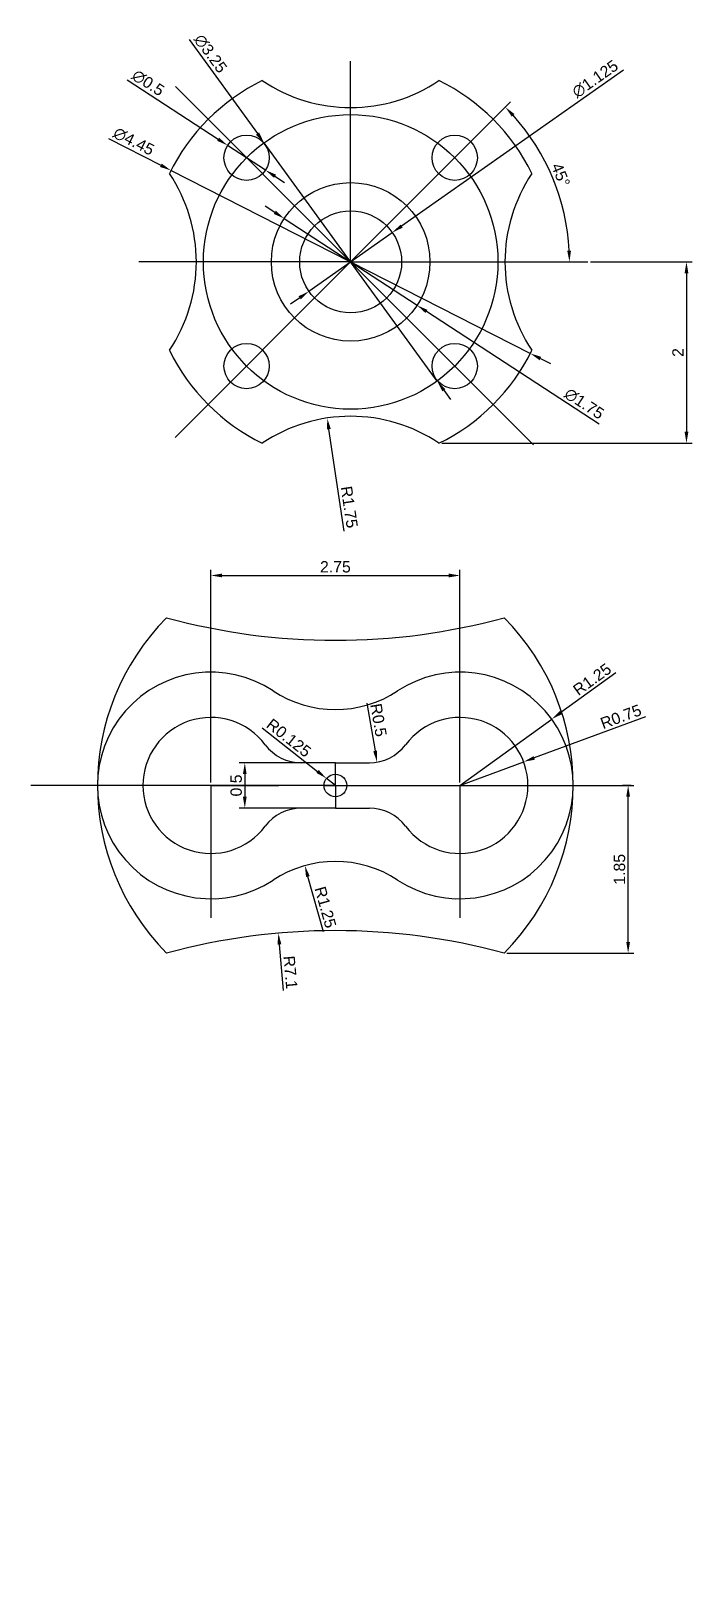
# Model space of a CAD drawing. Header units: millimetres. Extents: x 3259.3 to 3266.6, y 1494.2 to 1511.2.
import ezdxf

# ---------------------------------------------------------------- set-up
doc = ezdxf.new("R2010")
doc.units = ezdxf.units.MM
doc.styles.get("Standard").update_dxf_attribs({"font": 'arial.ttf'})
doc.dimstyles.new('ISO-25', dxfattribs={"dimscale": 0.05, "dimtxt": 2.5, "dimasz": 2.5, "dimexe": 1.25, "dimexo": 0.625, "dimtad": 1, "dimdec": 3, "dimdsep": 46, "dimtxsty": 'Standard', "dimcen": 2.5, "dimadec": 0, "dimazin": 0, "dimtfac": 1, "dimtdec": 3, "dimtmove": 0, "dimatfit": 3, "dimfxl": 1, "dimarcsym": 0})

# ---------------------------------------------------------------- blocks, each defined once
blk = doc.blocks.new('*D1')
at = {"color": 0, "lineweight": -2, "transparency": 16777216}
blk.add_arc((3262.805, 1508.632), 2.415, 2.9664, 42.0336, dxfattribs=at)
at = {"color": 0, "transparency": 16777216}
for points in [[(3264.584, 1510.234), (3264.614, 1510.263), (3264.513, 1510.339)], [(3265.238, 1508.757), (3265.196, 1508.756), (3265.22, 1508.632)]]:
    blk.add_solid(points, dxfattribs=at)
at = {"layer": 'Defpoints', "color": 0, "transparency": 16777216}
for p in [(3264.57, 1510.396), (3265.138, 1509.257), (3262.805, 1508.632), (3262.805, 1508.632), (3265.421, 1508.632)]:
    blk.add_point(p, dxfattribs=at)
at = {"color": 0, "transparency": 16777216, "insert": (3265.124, 1509.592), "char_height": 0.125, "attachment_point": 5, "rotation": 292.5}
blk.add_mtext('45°', dxfattribs=at)
blk = doc.blocks.new('*D2')
at = {"color": 0, "lineweight": -2, "transparency": 16777216}
for p, q in [((3265.815, 1510.748), (3263.368, 1509.027)), ((3262.345, 1508.308), (3263.265, 1508.955)), ((3262.243, 1508.236), (3262.141, 1508.164))]:
    blk.add_line(p, q, dxfattribs=at)
at = {"color": 0, "transparency": 16777216}
for points in [[(3263.356, 1509.044), (3263.38, 1509.01), (3263.265, 1508.955)], [(3262.231, 1508.253), (3262.255, 1508.219), (3262.345, 1508.308)]]:
    blk.add_solid(points, dxfattribs=at)
at = {"layer": 'Defpoints', "color": 0, "transparency": 16777216}
for p in [(3263.265, 1508.955), (3262.345, 1508.308)]:
    blk.add_point(p, dxfattribs=at)
at = {"color": 0, "transparency": 16777216, "insert": (3265.504, 1510.65), "char_height": 0.125, "attachment_point": 5, "rotation": 35.1197}
blk.add_mtext('∅1.125', dxfattribs=at)
blk = doc.blocks.new('*D3')
at = {"color": 0, "lineweight": -2, "transparency": 16777216}
for p, q in [((3261.968, 1509.178), (3261.863, 1509.247)), ((3262.073, 1509.11), (3263.538, 1508.153)), ((3265.548, 1506.841), (3263.643, 1508.085))]:
    blk.add_line(p, q, dxfattribs=at)
at = {"color": 0, "transparency": 16777216}
for points in [[(3261.979, 1509.196), (3261.957, 1509.161), (3262.073, 1509.11)], [(3263.654, 1508.102), (3263.631, 1508.068), (3263.538, 1508.153)]]:
    blk.add_solid(points, dxfattribs=at)
at = {"layer": 'Defpoints', "color": 0, "transparency": 16777216}
for p in [(3262.073, 1509.11), (3263.538, 1508.153)]:
    blk.add_point(p, dxfattribs=at)
at = {"color": 0, "transparency": 16777216, "insert": (3265.383, 1507.067), "char_height": 0.125, "attachment_point": 5, "rotation": 326.8627}
blk.add_mtext('∅1.75', dxfattribs=at)
blk = doc.blocks.new('*D4')
at = {"color": 0, "lineweight": -2, "transparency": 16777216}
for p, q in [((3261.024, 1511.084), (3261.777, 1510.047)), ((3263.76, 1507.317), (3261.85, 1509.946)), ((3263.834, 1507.216), (3263.907, 1507.115))]:
    blk.add_line(p, q, dxfattribs=at)
at = {"color": 0, "transparency": 16777216}
for points in [[(3261.794, 1510.06), (3261.76, 1510.035), (3261.85, 1509.946)], [(3263.851, 1507.228), (3263.817, 1507.204), (3263.76, 1507.317)]]:
    blk.add_solid(points, dxfattribs=at)
at = {"layer": 'Defpoints', "color": 0, "transparency": 16777216}
for p in [(3261.85, 1509.946), (3263.76, 1507.317)]:
    blk.add_point(p, dxfattribs=at)
at = {"color": 0, "transparency": 16777216, "insert": (3261.258, 1510.929), "char_height": 0.125, "attachment_point": 5, "rotation": 305.9972}
blk.add_mtext('∅3.25', dxfattribs=at)
blk = doc.blocks.new('*D5')
at = {"color": 0, "lineweight": -2, "transparency": 16777216}
for p, q in [((3260.337, 1510.64), (3261.342, 1509.985)), ((3261.866, 1509.644), (3261.447, 1509.917)), ((3261.97, 1509.576), (3262.075, 1509.508))]:
    blk.add_line(p, q, dxfattribs=at)
at = {"color": 0, "transparency": 16777216}
for points in [[(3261.353, 1510.003), (3261.331, 1509.968), (3261.447, 1509.917)], [(3261.982, 1509.594), (3261.959, 1509.559), (3261.866, 1509.644)]]:
    blk.add_solid(points, dxfattribs=at)
at = {"layer": 'Defpoints', "color": 0, "transparency": 16777216}
for p in [(3261.447, 1509.917), (3261.866, 1509.644)]:
    blk.add_point(p, dxfattribs=at)
at = {"color": 0, "transparency": 16777216, "insert": (3260.57, 1510.606), "char_height": 0.125, "attachment_point": 5, "rotation": 326.9289}
blk.add_mtext('∅0.5', dxfattribs=at)
blk = doc.blocks.new('*D6')
at = {"color": 0, "lineweight": -2, "transparency": 16777216}
for p, q in [((3260.133, 1509.992), (3260.711, 1509.698)), ((3264.788, 1507.622), (3260.822, 1509.641)), ((3264.9, 1507.566), (3265.011, 1507.509))]:
    blk.add_line(p, q, dxfattribs=at)
at = {"color": 0, "transparency": 16777216}
for points in [[(3260.72, 1509.716), (3260.702, 1509.679), (3260.822, 1509.641)], [(3264.909, 1507.584), (3264.89, 1507.547), (3264.788, 1507.622)]]:
    blk.add_solid(points, dxfattribs=at)
at = {"layer": 'Defpoints', "color": 0, "transparency": 16777216}
for p in [(3260.822, 1509.641), (3264.788, 1507.622)]:
    blk.add_point(p, dxfattribs=at)
at = {"color": 0, "transparency": 16777216, "insert": (3260.411, 1509.961), "char_height": 0.125, "attachment_point": 5, "rotation": 333.0209}
blk.add_mtext('∅4.45', dxfattribs=at)
blk = doc.blocks.new('*D7')
at = {"color": 0, "lineweight": -2, "transparency": 16777216}
blk.add_line((3262.733, 1505.661), (3262.566, 1506.786), dxfattribs=at)
at = {"color": 0, "transparency": 16777216}
blk.add_solid([(3262.586, 1506.789), (3262.545, 1506.783), (3262.547, 1506.909)], dxfattribs=at)
at = {"layer": 'Defpoints', "color": 0, "transparency": 16777216}
for p in [(3262.547, 1506.909), (3262.805, 1505.178)]:
    blk.add_point(p, dxfattribs=at)
at = {"color": 0, "transparency": 16777216, "insert": (3262.79, 1505.927), "char_height": 0.125, "attachment_point": 5, "rotation": 278.4751}
blk.add_mtext('R1.75', dxfattribs=at)
blk = doc.blocks.new('*D8')
at = {"color": 0, "lineweight": -2, "transparency": 16777216}
for p, q in [((3265.453, 1508.632), (3266.575, 1508.632)), ((3266.512, 1508.507), (3266.512, 1506.757)), ((3263.812, 1506.632), (3266.575, 1506.632))]:
    blk.add_line(p, q, dxfattribs=at)
at = {"color": 0, "transparency": 16777216}
for points in [[(3266.491, 1508.507), (3266.533, 1508.507), (3266.512, 1508.632)], [(3266.491, 1506.757), (3266.533, 1506.757), (3266.512, 1506.632)]]:
    blk.add_solid(points, dxfattribs=at)
at = {"layer": 'Defpoints', "color": 0, "transparency": 16777216}
for p in [(3265.421, 1508.632), (3263.78, 1506.632), (3266.512, 1506.632)]:
    blk.add_point(p, dxfattribs=at)
at = {"color": 0, "transparency": 16777216, "insert": (3266.418, 1507.632), "char_height": 0.125, "attachment_point": 5, "rotation": 90}
blk.add_mtext('2', dxfattribs=at)
blk = doc.blocks.new('*D12')
at = {"color": 0, "lineweight": -2, "transparency": 16777216}
blk.add_line((3262.504, 1501.241), (3262.333, 1501.851), dxfattribs=at)
at = {"color": 0, "transparency": 16777216}
blk.add_solid([(3262.353, 1501.856), (3262.313, 1501.845), (3262.3, 1501.971)], dxfattribs=at)
at = {"layer": 'Defpoints', "color": 0, "transparency": 16777216}
for p in [(3262.3, 1501.971), (3262.637, 1500.767)]:
    blk.add_point(p, dxfattribs=at)
at = {"color": 0, "transparency": 16777216, "insert": (3262.527, 1501.512), "char_height": 0.125, "attachment_point": 5, "rotation": 285.6382}
blk.add_mtext('R1.25', dxfattribs=at)
blk = doc.blocks.new('*D14')
at = {"color": 0, "lineweight": -2, "transparency": 16777216}
blk.add_line((3262.984, 1503.764), (3263.075, 1503.236), dxfattribs=at)
at = {"color": 0, "transparency": 16777216}
blk.add_solid([(3263.096, 1503.239), (3263.055, 1503.232), (3263.096, 1503.113)], dxfattribs=at)
at = {"layer": 'Defpoints', "color": 0, "transparency": 16777216}
for p in [(3263.012, 1503.605), (3263.096, 1503.113)]:
    blk.add_point(p, dxfattribs=at)
at = {"color": 0, "transparency": 16777216, "insert": (3263.113, 1503.577), "char_height": 0.125, "attachment_point": 5, "rotation": 279.7685}
blk.add_mtext('R0.5', dxfattribs=at)
blk = doc.blocks.new('*D15')
at = {"color": 0, "lineweight": -2, "transparency": 16777216}
for p, q in [((3261.827, 1503.492), (3262.44, 1503.01)), ((3262.637, 1502.855), (3262.538, 1502.933))]:
    blk.add_line(p, q, dxfattribs=at)
at = {"color": 0, "transparency": 16777216}
blk.add_solid([(3262.453, 1503.026), (3262.427, 1502.994), (3262.538, 1502.933)], dxfattribs=at)
at = {"layer": 'Defpoints', "color": 0, "transparency": 16777216}
for p in [(3262.538, 1502.933), (3262.637, 1502.855)]:
    blk.add_point(p, dxfattribs=at)
at = {"color": 0, "transparency": 16777216, "insert": (3262.123, 1503.38), "char_height": 0.125, "attachment_point": 5, "rotation": 321.8063}
blk.add_mtext('R0.125', dxfattribs=at)
blk = doc.blocks.new('*D16')
at = {"color": 0, "lineweight": -2, "transparency": 16777216}
for p, q in [((3265.733, 1504.097), (3265.127, 1503.66)), ((3264.012, 1502.855), (3265.025, 1503.587))]:
    blk.add_line(p, q, dxfattribs=at)
at = {"color": 0, "transparency": 16777216}
blk.add_solid([(3265.114, 1503.677), (3265.139, 1503.643), (3265.025, 1503.587)], dxfattribs=at)
at = {"layer": 'Defpoints', "color": 0, "transparency": 16777216}
for p in [(3265.025, 1503.587), (3264.012, 1502.855)]:
    blk.add_point(p, dxfattribs=at)
at = {"color": 0, "transparency": 16777216, "insert": (3265.471, 1504.026), "char_height": 0.125, "attachment_point": 5, "rotation": 35.8168}
blk.add_mtext('R1.25', dxfattribs=at)
blk = doc.blocks.new('*D17')
at = {"color": 0, "lineweight": -2, "transparency": 16777216}
for p, q in [((3266.059, 1503.613), (3264.832, 1503.159)), ((3264.012, 1502.855), (3264.715, 1503.116))]:
    blk.add_line(p, q, dxfattribs=at)
at = {"color": 0, "transparency": 16777216}
blk.add_solid([(3264.825, 1503.179), (3264.839, 1503.14), (3264.715, 1503.116)], dxfattribs=at)
at = {"layer": 'Defpoints', "color": 0, "transparency": 16777216}
for p in [(3264.715, 1503.116), (3264.012, 1502.855)]:
    blk.add_point(p, dxfattribs=at)
at = {"color": 0, "transparency": 16777216, "insert": (3265.788, 1503.614), "char_height": 0.125, "attachment_point": 5, "rotation": 20.3143}
blk.add_mtext('R0.75', dxfattribs=at)
blk = doc.blocks.new('*D18')
at = {"color": 0, "lineweight": -2, "transparency": 16777216}
for p, q in [((3262.605, 1503.105), (3261.574, 1503.105)), ((3261.637, 1502.98), (3261.637, 1502.73)), ((3262.605, 1502.605), (3261.574, 1502.605))]:
    blk.add_line(p, q, dxfattribs=at)
at = {"color": 0, "transparency": 16777216}
for points in [[(3261.616, 1502.98), (3261.657, 1502.98), (3261.637, 1503.105)], [(3261.616, 1502.73), (3261.657, 1502.73), (3261.637, 1502.605)]]:
    blk.add_solid(points, dxfattribs=at)
at = {"layer": 'Defpoints', "color": 0, "transparency": 16777216}
for p in [(3262.637, 1503.105), (3261.637, 1502.605), (3262.637, 1502.605)]:
    blk.add_point(p, dxfattribs=at)
at = {"color": 0, "transparency": 16777216, "insert": (3261.542, 1502.855), "char_height": 0.125, "attachment_point": 5, "rotation": 90}
blk.add_mtext('0.5', dxfattribs=at)
blk = doc.blocks.new('*D19')
at = {"color": 0, "lineweight": -2, "transparency": 16777216}
for p, q in [((3261.262, 1502.887), (3261.262, 1505.235)), ((3261.387, 1505.172), (3263.887, 1505.172)), ((3264.012, 1502.887), (3264.012, 1505.235))]:
    blk.add_line(p, q, dxfattribs=at)
at = {"color": 0, "transparency": 16777216}
for points in [[(3261.387, 1505.193), (3261.387, 1505.151), (3261.262, 1505.172)], [(3263.887, 1505.193), (3263.887, 1505.151), (3264.012, 1505.172)]]:
    blk.add_solid(points, dxfattribs=at)
at = {"layer": 'Defpoints', "color": 0, "transparency": 16777216}
for p in [(3264.012, 1505.172), (3261.262, 1502.855), (3264.012, 1502.855)]:
    blk.add_point(p, dxfattribs=at)
at = {"color": 0, "transparency": 16777216, "insert": (3262.637, 1505.267), "char_height": 0.125, "attachment_point": 5}
blk.add_mtext('2.75', dxfattribs=at)
blk = doc.blocks.new('*D20')
at = {"color": 0, "lineweight": -2, "transparency": 16777216}
blk.add_line((3262.064, 1500.593), (3262.019, 1501.102), dxfattribs=at)
at = {"color": 0, "transparency": 16777216}
blk.add_solid([(3262.04, 1501.103), (3261.998, 1501.1), (3262.008, 1501.226)], dxfattribs=at)
at = {"layer": 'Defpoints', "color": 0, "transparency": 16777216}
for p in [(3262.008, 1501.226), (3262.637, 1494.154)]:
    blk.add_point(p, dxfattribs=at)
at = {"color": 0, "transparency": 16777216, "insert": (3262.141, 1500.793), "char_height": 0.125, "attachment_point": 5, "rotation": 275.0788}
blk.add_mtext('R7.1', dxfattribs=at)
blk = doc.blocks.new('*D21')
at = {"color": 0, "lineweight": -2, "transparency": 16777216}
for p, q in [((3265.901, 1502.855), (3265.806, 1502.855)), ((3265.868, 1501.13), (3265.868, 1502.73)), ((3264.53, 1501.005), (3265.931, 1501.005))]:
    blk.add_line(p, q, dxfattribs=at)
at = {"color": 0, "transparency": 16777216}
for points in [[(3265.847, 1502.73), (3265.889, 1502.73), (3265.868, 1502.855)], [(3265.847, 1501.13), (3265.889, 1501.13), (3265.868, 1501.005)]]:
    blk.add_solid(points, dxfattribs=at)
at = {"layer": 'Defpoints', "color": 0, "transparency": 16777216}
for p in [(3265.868, 1502.855), (3265.932, 1502.855), (3264.499, 1501.005)]:
    blk.add_point(p, dxfattribs=at)
at = {"color": 0, "transparency": 16777216, "insert": (3265.773, 1501.93), "char_height": 0.125, "attachment_point": 5, "rotation": 90}
blk.add_mtext('1.85', dxfattribs=at)

msp = doc.modelspace()

# ---------------------------------------------------------------- linework, layer by layer
for p, q in [((3262.8053, 1508.6316), (3262.8053, 1510.8464)), ((3262.8053, 1508.6316), (3260.8717, 1510.5652)), ((3262.8053, 1508.6316), (3264.5698, 1510.3961)), ((3262.8053, 1508.6316), (3260.4657, 1508.6316)), ((3262.8053, 1508.6316), (3260.867, 1506.6934)), ((3262.8029, 1508.63), (3262.8029, 1508.63)), ((3262.8053, 1508.6316), (3265.4214, 1508.6316)), ((3262.8053, 1508.6316), (3264.8238, 1506.6131)), ((3262.6367, 1503.1053), (3262.2617, 1503.1053)), ((3262.6367, 1502.8553), (3262.6367, 1503.1053)), ((3262.6367, 1503.1053), (3263.0117, 1503.1053)), ((3262.6367, 1502.8553), (3259.2756, 1502.8553)), ((3261.2617, 1502.8553), (3262.0117, 1502.8553)), ((3261.2617, 1502.8553), (3261.2617, 1501.3958)), ((3262.5117, 1502.8553), (3262.7617, 1502.8553)), ((3262.6367, 1502.8553), (3262.6367, 1502.6053)), ((3262.6367, 1502.8553), (3265.9322, 1502.8553)), ((3263.2617, 1502.8553), (3264.0117, 1502.8553)), ((3264.0117, 1502.8553), (3264.0117, 1501.3958)), ((3262.6367, 1502.6053), (3262.2617, 1502.6053)), ((3262.6367, 1502.6053), (3263.0117, 1502.6053))]:
    msp.add_line(p, q)
for centre, radius in [((3262.8053, 1508.6316), 1.625), ((3261.6562, 1509.7807), 0.25), ((3263.9543, 1509.7807), 0.25), ((3262.8053, 1508.6316), 0.875), ((3262.8053, 1508.6316), 0.5625), ((3261.6562, 1507.4826), 0.25), ((3263.9543, 1507.4826), 0.25), ((3262.6367, 1502.8553), 0.125)]:
    msp.add_circle(centre, radius)
for centre, radius, start, end in [((3262.8053, 1508.6316), 2.225, 115.98923, 154.01077), ((3262.8053, 1512.0849), 1.75, 236.14156, 303.85844), ((3262.8053, 1508.6316), 2.225, 25.98923, 64.01077), ((3259.3521, 1508.6316), 1.75, 326.14156, 33.85844), ((3266.2585, 1508.6316), 1.75, 146.14156, 213.85844), ((3262.8053, 1508.6316), 2.225, 205.98923, 244.01077), ((3262.8053, 1508.6316), 2.225, 295.98923, 334.01077), ((3262.8053, 1505.1784), 1.75, 56.14156, 123.85844), ((3262.6367, 1502.8553), 2.625, 135.18969, 224.81031), ((3262.6367, 1511.5567), 7.1, 254.79375, 285.20625), ((3262.6367, 1502.8553), 2.625, 315.18969, 44.81031), ((3261.2617, 1502.8553), 1.25, 56.63299, 303.36701), ((3262.2617, 1503.6053), 0.5, 138.40686, 138.40686), ((3264.0117, 1502.8553), 1.25, 236.63299, 123.36701), ((3262.6367, 1504.9432), 1.25, 236.63299, 303.36701), ((3261.2617, 1502.8553), 0.75, 36.8699, 323.13108), ((3264.0117, 1502.8553), 0.75, 216.86877, 143.1301), ((3262.2617, 1503.6053), 0.5, 216.8699, 270), ((3263.0117, 1503.6053), 0.5, 270, 323.1301), ((3262.2617, 1502.1053), 0.5, 90, 143.13157), ((3263.0117, 1502.1053), 0.5, 36.8682, 90), ((3262.6367, 1500.7674), 1.25, 56.63299, 123.36701), ((3262.6367, 1494.1539), 7.1, 74.79375, 105.20625)]:
    msp.add_arc(centre, radius, start, end)

# ---------------------------------------------------------------- dimensions: what is measured, and where the dimension line sits
for p1, p2, picture, middle in [((3263.7604, 1507.3169), (3261.8502, 1509.9463), '*D4', (3261.1781, 1510.8715)), ((3262.3452, 1508.308), (3263.2654, 1508.9552), '*D2', (3265.5605, 1510.5695)), ((3261.8657, 1509.6443), (3261.4467, 1509.9171), '*D5', (3260.516, 1510.5232)), ((3262.0726, 1509.11), (3263.538, 1508.1533), '*D3', (3265.3287, 1506.9843))]:
    dim = msp.add_diameter_dim_2p(p1=p1, p2=p2, dimstyle='ISO-25')
    dim.commit()
    dim.dimension.update_dxf_attribs({"geometry": picture, "text_midpoint": middle, "dimtype": 163})
dim = msp.add_angular_dim_2l(base=(3265.1377, 1509.2566), line1=((3262.8053, 1508.6316), (3265.4214, 1508.6316)), line2=((3262.8053, 1508.6316), (3264.5698, 1510.3961)), dimstyle='ISO-25')
dim.commit()
dim.dimension.update_dxf_attribs({"geometry": '*D1', "text_midpoint": (3265.1237, 1509.592)})
dim = msp.add_diameter_dim_2p(p1=(3264.7881, 1507.6222), p2=(3260.8224, 1509.641), dimstyle='ISO-25')
dim.commit()
dim.dimension.update_dxf_attribs({"geometry": '*D6', "text_midpoint": (3260.4108, 1509.9612)})
for base, p1, p2, picture, middle in [((3266.512, 1506.6316), (3265.4214, 1508.6316), (3263.7803, 1506.6316), '*D8', (3266.418, 1507.6316)), ((3261.6367, 1502.6053), (3262.6367, 1503.1053), (3262.6367, 1502.6053), '*D18', (3261.5416, 1502.8553)), ((3265.8682, 1502.8553), (3264.499, 1501.0053), (3265.9322, 1502.8553), '*D21', (3265.7731, 1501.9303))]:
    dim = msp.add_linear_dim(base=base, p1=p1, p2=p2, angle=90, dimstyle='ISO-25')
    dim.commit()
    dim.dimension.update_dxf_attribs({"geometry": picture, "text_midpoint": middle})
for center, mpoint, picture, middle in [((3262.8053, 1505.1784), (3262.5474, 1506.9093), '*D7', (3262.6959, 1505.9125)), ((3264.0117, 1502.8553), (3265.0253, 1503.5868), '*D16', (3265.5267, 1503.9486)), ((3263.0117, 1503.6053), (3263.0965, 1503.1126), '*D14', (3263.0192, 1503.5613)), ((3264.0117, 1502.8553), (3264.715, 1503.1157), '*D17', (3265.8211, 1503.5251)), ((3262.6367, 1502.8553), (3262.5384, 1502.9326), '*D15', (3262.0647, 1503.3053)), ((3262.6367, 1500.7674), (3262.2997, 1501.9711), '*D12', (3262.4355, 1501.4859)), ((3262.6367, 1494.1539), (3262.0081, 1501.226), '*D20', (3262.0473, 1500.785))]:
    dim = msp.add_radius_dim(center=center, mpoint=mpoint, dimstyle='ISO-25')
    dim.commit()
    dim.dimension.update_dxf_attribs({"geometry": picture, "text_midpoint": middle, "dimtype": 164})
dim = msp.add_linear_dim(base=(3264.0117, 1505.1721), p1=(3261.2617, 1502.8553), p2=(3264.0117, 1502.8553), dimstyle='ISO-25')
dim.commit()
dim.dimension.update_dxf_attribs({"geometry": '*D19', "text_midpoint": (3262.6367, 1505.2672)})

doc.saveas('drawing.dxf')
